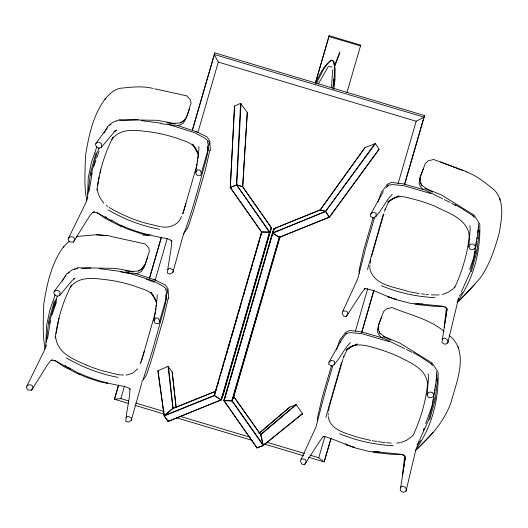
<?xml version="1.0" encoding="UTF-8"?>
<svg xmlns="http://www.w3.org/2000/svg" width="528" height="528" viewBox="0 0 528 528"><rect width="100%" height="100%" fill="white"/><g stroke="black" fill="none" stroke-linecap="round" stroke-linejoin="round"><path stroke-width="0.79" d="M157.212 294.677L157.087 298.802L153.965 320.839L155.047 323.248L158.987 323.525L166.036 298.67M198.911 146.612L198.785 150.737L195.657 172.781L196.739 175.184L200.686 175.468L207.735 150.605M45.791 346.784L46.537 325.895L49.698 310.675L55.189 294.769M87.483 198.726L88.235 177.83L91.397 162.617L96.888 146.705M129.334 388.186L129.941 388.885C129.743 399.808 126.509 410.408 125.803 421.252L128.33 422.143L131.248 420.321L141.847 382.754M171.032 240.128L171.64 240.827C171.435 251.744 168.201 262.35 167.495 273.187L170.029 274.085L172.946 272.257L182.741 236.795C192.377 211.787 198.858 185.684 206.059 159.905C207.392 153.919 209.352 147.484 207.398 141.431M334.283 364.868L334.429 361.271L331.894 360.367L330.997 360.657L328.977 362.195L328.64 364.353L332.105 366.287C339.689 359.918 343.312 349.602 350.414 342.533M375.976 216.803L376.121 213.206L373.593 212.309L372.689 212.593L370.676 214.13L370.339 216.289L373.798 218.222C381.388 211.853 385.011 201.544 392.106 194.476M234.59 105.838L230.281 187.612L261.499 231.97L269.834 232.168L271.484 227.891L242.722 186.714L236.801 184.892L230.281 187.605L234.505 106.141L240.616 103.323L247.295 112.471L242.642 186.866L271.484 227.891L222.941 395.564L221.173 399.868L214.19 395.413L261.505 231.983L269.854 232.155L271.168 227.746M236.405 184.939L240.616 103.323M236.801 184.892L241.006 103.448M59.842 295.185L60.027 292.043L58.654 290.882L56.635 290.169L54.199 291.423L53.849 292.941L54.899 295.132L57.512 296.36L59.842 295.185L72.145 280.533L74.989 278.15L73.643 278.85M101.534 147.127L101.719 143.979L100.353 142.824L98.327 142.105L95.898 143.359L95.548 144.883L96.598 147.074L99.205 148.295L101.534 147.127L113.843 132.469L116.681 130.093L114.002 131.485M374.649 451.651L400.719 454.245L404.501 455.842L403.286 454.872L404.646 456.482L402.494 475.299L405.438 456.766L400.211 490.446L401.584 491.608L403.603 492.327L406.039 491.073L415.523 451.057L419.133 440.431M416.348 303.593L442.418 306.187L446.2 307.784L444.985 306.808L446.345 308.425L444.187 327.235L447.137 308.708L441.91 342.388L443.276 343.543L445.302 344.263L447.731 343.015L458.647 297.904M245.177 145.702L242.722 186.714L236.603 184.886L230.366 187.46L261.723 232.102M245.282 144.052L247.295 112.471M332.693 69.782L331.511 87.556M436.491 378.022L436.742 374.543M478.441 226.479L477.569 232.789L477.82 231.68M436.531 371.626L436.861 377.197L433.838 394.891L433.343 396.462L431.29 397.736L428.439 397.333L427.106 395.069L428.492 377.15L428.135 373.817M478.559 229.132L475.042 248.404L472.989 249.678L470.138 249.275L468.798 247.005L470.184 229.086L469.834 225.753M417.292 447.289C432.326 425.291 439.032 398.534 438.049 372.035L432.247 363.125L400.006 343.207L384.595 336.725L379.619 332.812L378.226 329.38L378.682 324.166L383.711 311.408L386.437 308.906L391.921 307.54C409.464 314.846 429.112 318.853 443.956 331.313M457.604 299.977L458.99 299.224C474.025 277.226 480.731 250.47 479.747 223.971L473.946 215.061L441.698 195.142L426.287 188.661L421.318 184.747L419.925 181.315L420.38 176.101L425.403 163.35L428.135 160.842L433.613 159.476L466.217 171.468M378.226 329.38L378.682 324.166M419.925 181.315L420.38 176.101M167.224 293.502L167.534 290.288L163.568 286.447L153.054 280.81L127.644 272.732M208.916 145.438L209.233 142.223L205.26 138.382L194.746 132.746L168.571 124.43M46.292 342.21L48.734 321.097L54.338 300.881M87.991 194.152L90.433 173.032L96.037 152.823M155.852 310.035L156.037 308.444M156.222 306.854L156.598 303.666M197.551 161.977L197.736 160.38M197.921 158.789L198.29 155.602M437.679 378.444L435.237 399.557L429.614 419.813M479.371 230.386L476.936 251.493L471.313 271.755M328.145 415.034L328.343 413.457M328.634 411.081L329.03 407.92M369.844 266.97L370.042 265.393M370.333 263.023L370.722 259.862M434.92 390.819L435.118 389.321M435.415 387.064L435.613 385.565M476.52 243.507L476.817 241.256M477.114 239.006L477.312 237.501M47.461 339.233L50.503 320.734M89.159 191.169L92.202 172.669M56.107 333.439L59.063 317.995M97.799 185.374L99.198 176.972M55.156 338.105C57.578 319.724 62.858 301.58 71.445 285.113L70.25 287.324C78.896 275.768 94.004 278.315 106.491 279.741C116.325 280.942 125.974 283.259 135.386 286.334C141.821 289.067 149.899 290.123 153.833 296.558M96.855 190.047C99.277 171.659 104.551 153.516 113.144 137.049L111.949 139.267C120.589 127.71 135.696 130.251 148.183 131.677C158.017 132.884 167.673 135.194 177.085 138.27C183.823 141.009 192.047 142.316 196.04 149.087L192.581 144.144L198.508 154.73M333.841 89.265L334.996 79.405L335.128 68.838L333.94 61.703L332.878 60.509L331.142 60.205C323.466 65.611 319.645 75.075 315.361 83.14M432.973 399.505L432.003 405.94L425.733 423.621M474.665 251.44L473.695 257.875L469.61 269.405M474.91 249.836L475.154 248.226M131.248 420.321L131.591 418.163L128.126 416.236L125.948 417.655M172.946 272.257L173.283 270.105L169.818 268.171L167.64 269.59M332.812 88.321L334.019 79.299L333.65 86.024C333.465 77.92 336.224 68.765 333.036 61.024L331.162 60.449C323.882 66.271 320.549 75.742 316.272 83.78M433.29 399.584L434.056 395.578M434.359 393.974L434.669 392.37M474.685 253.123L475.141 250.721M475.444 249.117L476.362 244.312M435.871 380.853L436.121 379.744M406.039 491.073L406.382 489.555L405.339 487.357L402.725 486.13L400.396 487.304M447.731 343.015L448.081 341.491L447.031 339.299L444.424 338.072L442.094 339.24M168.214 298.122L163.495 318.608L151.589 359.469L146.989 373.461L145.438 376.794L141.61 381.856M209.913 150.064L205.194 170.551L193.288 211.405L188.681 225.397L187.136 228.73L183.308 233.798M100.036 173.072L100.762 169.937M49.249 323.36L55.235 301.033L57.532 295.911M90.948 175.303L96.934 152.975L99.224 147.847M434.551 397.736L428.564 420.07L419.72 439.844M476.249 249.678L470.257 272.006L461.419 291.779M329.129 407.128L343.068 358.835M371.448 256.76L383.83 213.82M155.496 312.048L141.722 360.056M197.195 163.99L183.421 211.992M325.802 417.542L341.51 362.531M367.495 269.478L383.203 214.467M256.912 447.929L263.234 445.546L302.531 413.708L296.234 404.692L289.819 407.081L258.779 433.402M269.524 232.274L221.173 399.868L269.854 232.155L236.603 184.886L269.478 232.28M222.941 395.564L228.01 377.117M228.466 375.54L250.16 300.458M250.615 298.874L253.361 289.39M253.816 287.813L257.011 276.751M257.466 275.167L260.212 265.683M260.667 264.106L261.809 260.152M262.264 258.568L263.861 253.037M264.317 251.46L268.66 236.445M269.115 234.861L270.943 228.538M118.523 384.985L114.398 399.221L128.594 403.458M149.431 278.236L161.337 237.125M192.245 130.376L214.823 52.873L424.585 115.559L404.666 184.351M115.005 397.63L118.437 385.77M149.8 277.438L161.251 237.904M192.39 130.363L214.823 52.873M114.8 398.158L114.398 399.221L120.859 398.594L124.529 385.922M155.021 280.619L167.171 238.656M197.888 132.554L218.288 62.086L214.223 54.463L423.971 117.15L424.585 115.559M261.769 232.109L214.414 395.696L164.208 415.952L168.28 421.436L221.285 399.841L222.724 395.267M216.084 390.311L216.77 387.948M217.688 384.787L218.83 380.84M221.344 372.154L222.486 368.207M222.941 366.63L223.628 364.261M224.539 361.106L225.68 357.159M226.598 353.998L227.284 351.628M228.195 348.473L229.337 344.527M229.799 342.949L230.479 340.58M231.396 337.418L234.135 327.947M235.052 324.793L236.194 320.846M236.65 319.262L237.336 316.899M238.253 313.738L240.992 304.267M243.507 295.581L244.649 291.634M245.104 290.057L245.791 287.687M246.708 284.533L247.85 280.579M248.305 279.002L248.992 276.632M250.364 271.9L251.506 267.953M251.962 266.369L252.648 264.007M253.559 260.845L254.701 256.898M255.163 255.321L256.304 251.374M257.215 248.213L258.357 244.266M258.819 242.689L259.505 240.319M260.416 237.164L261.558 233.218M315.361 83.081L329.168 35.673L360.736 45.111L346.929 92.519M315.454 83.048L329.168 35.673M279.998 237.019L233.831 396.508L232.155 400.805L223.925 400.686L229.852 381.282M230.307 379.705L236.722 357.555M237.178 355.978L243.593 333.828M244.048 332.251L245.197 328.291M245.652 326.713L247.256 321.176M247.711 319.592L248.398 317.222M249.315 314.054L250.463 310.101M250.919 308.524L252.067 304.564M252.523 302.986L254.126 297.449M254.582 295.865L255.268 293.495M256.186 290.327L258.938 280.837M259.393 279.259L260.997 273.722M261.452 272.138L262.139 269.768M263.056 266.6L265.808 257.11M266.719 253.948L267.868 249.995M268.323 248.411L269.009 246.041M269.927 242.873L274.052 228.637L320.159 209.86L364.954 147.616L375.448 143.623L379.058 149.358L329.399 217.232L279.497 237.362L272.402 232.96L274.052 228.637L320.173 210.038L364.954 147.616M273.907 230.274L274.078 228.624L272.402 232.94L223.925 400.686L272.659 233.244L325.519 211.457L375.448 143.623M231.779 400.897L279.233 237.336M232.155 400.805L279.51 237.356L272.402 232.94L325.519 211.457L375.058 143.504M259.67 306.286L233.607 396.376L260.799 434.788L263.234 445.546L256.865 447.843L223.865 400.627L225.806 396.205M260.126 304.709L266.528 282.579M266.983 281.002L269.729 271.517M270.184 269.933L279.787 236.749M331.175 438.181L324.146 461.901L318.754 457.743L324.938 436.366M355.43 331.063L367.805 288.308M398.066 183.79L416.176 121.242L423.971 117.15L404.507 184.358M331.016 438.181L324.146 461.901L308.378 457.189M361.693 332.224L373.831 290.321M361.852 332.224L373.989 290.314M373.157 217.602L363.772 249.817L359.047 270.329L359.291 273.524M331.465 365.66L322.073 397.881L317.348 418.387L317.599 421.582M289.819 407.081L259.235 433.25M384.529 211.537L385.466 208.494M374.669 217.173L366.069 246.635L357.713 278.929L342.078 312.899L343.55 316.067L346.163 316.701L361.812 292.604L364.828 288.684L365.798 288.453L364.148 288.717C375.467 289.324 385.249 297 396.35 299.171M332.732 366.003L324.377 394.693L316.015 426.987L300.379 460.957L301.858 464.125L304.471 464.765L320.12 440.662L323.129 436.742L324.1 436.517L323.004 436.689M185.962 203.425L182.668 214.031L183.15 212.626M140.976 362.096L144.269 351.483M87.958 196.997L85.701 203.155L68.587 237.97L68.099 239.547L69.637 241.969L73.306 242.108L89.206 216.691L92.374 212.513L94.565 211.959L93.086 212.131L97.271 212.916L112.075 220.935M46.259 345.055L44.002 351.212L26.888 386.034L26.4 387.605L27.944 390.027L31.614 390.172L47.507 364.749L50.675 360.578L52.866 360.023L51.388 360.188L55.572 360.974L70.382 368.999M436.306 379.17L436.709 377.949M169.343 420.46L168.095 421.476L164.208 415.945L157.865 370.795L168.082 366.386L172.181 371.936L175.996 407.048M54.14 307.237L56.767 299.482M378.035 202L381.44 191.948M336.343 350.057L339.748 340.006M340.903 341.068L340.223 342.712M93.654 166.696L95.845 160.519M96.664 158.202L99.132 151.246M51.955 314.761L56.338 302.399M143.57 265.841L142.012 268.93L138.653 270.943L132.145 271.425L115.632 268.369L77.57 267.769L74.085 269.735M143.095 379.645L151.879 352.381L164.366 307.969C165.693 301.983 167.653 295.548 165.706 289.496M423.278 430.538L424.096 428.228M189.486 108.999L185.882 118.932L183.176 123.354L179.942 124.971L176.121 125.902M147.787 257.063L144.19 266.99L141.484 271.418L138.25 273.035L134.429 273.966M423.403 168.762L419.76 178.675L419.107 183.718L420.585 186.747L423.232 189.605M381.704 316.82L378.061 326.74L377.414 331.775L378.893 334.805L381.539 337.669M420.011 180.279L420.572 178.781M378.319 328.343L378.873 326.845M231.878 400.891L233.561 396.37L260.799 434.788L263.234 445.546L231.878 400.891L223.865 400.627M334.561 65.617L339.827 51.883M334.521 66.865L339.781 53.163M360.736 45.111L360.419 45.929L328.852 36.498M343.9 356.367L343.319 357.733L347.021 349.873L351.859 346.302L357.324 344.025L351.509 346.757L346.064 350.09C353.654 342.533 364.333 344.771 373.461 347.602C383.005 350.196 392.337 353.562 401.214 357.944C412.639 363.726 426.413 369.712 427.634 384.252L427.746 381.718C426.221 400.237 420.948 418.381 413.2 435.23M454.898 287.173C462.647 270.323 467.92 252.173 469.445 233.653L469.326 236.194C467.498 218.097 447.368 212.81 433.732 205.696C424.994 202.277 416.011 199.544 406.844 197.551C400.046 195.202 393.089 197.551 387.763 202.033L393.202 198.693L399.023 195.961L393.551 198.244L388.72 201.808L385.011 209.675M181.427 216.447C178.867 224.869 169.277 228.386 161.165 226.769M140.072 363.785L141.088 361.634M105.098 99.554C108.431 94.261 113.52 90.156 119.546 88.328C130.673 87.265 142.058 85.635 153.067 88.447M63.406 247.612L64.185 246.187L69.194 241.151M73.306 242.108L74.831 239.356L73.491 237.092L70.64 236.696L68.587 237.97M31.614 390.172L33.139 387.42L31.799 385.156L28.941 384.754L26.888 386.034M468.798 247.005L470.323 244.259L472.151 244.042L473.986 244.405L475.53 246.827M427.106 395.069L428.624 392.317L430.452 392.099L432.293 392.469L433.838 394.891M370.676 214.13L383.387 191.532M328.977 362.195L341.695 339.59L344.566 335.702L346.731 333.716M328.106 66.812L318.344 83.926M104.042 133.069L108.108 126.001L110.9 124.43M62.344 281.134L66.416 274.058L69.201 272.488M195.657 172.781L197.452 169.693L200.066 170.326L201.544 173.494M153.965 320.839L155.76 317.757L158.374 318.391L159.852 321.552M346.163 316.701L347.959 313.619L346.876 311.21L342.936 310.926M304.471 464.765L306.26 461.677L305.184 459.268L301.244 458.984M116.477 121.282L119.262 119.704L157.331 120.305L173.837 123.361L180.352 122.885C188.067 119.797 188.126 109.982 191.05 103.455L190.516 99.977L186.879 95.885L154.651 88.79M105.587 98.267C93.067 114.8 88.724 135.927 85.457 156.004C85.114 170.881 83.906 186.16 86.803 200.805M63.895 246.325C51.368 262.865 47.032 283.991 43.758 304.062C43.415 318.945 42.207 334.224 45.111 348.869M379.163 149.054L329.393 217.054L279.193 237.316M95.898 143.359L107.824 127.175M54.199 291.423L66.132 275.24M381.823 191.657L386.549 185.473L392.297 184.595L403.689 185.632L430.769 193.532M340.124 339.722L344.857 333.531L350.599 332.653L361.99 333.696L389.07 341.596M454.931 286.678L452.932 289.007L448.325 292.182L442.398 294.604M456.977 302.386C465.498 295.106 472.903 286.262 480.368 277.834C489.944 264.224 495.026 248.272 499.382 232.379C501.547 218.467 505.085 201.887 494.65 190.278C485.615 183.084 476.619 175.316 465.478 171.6M412.738 435.323L411.233 437.072L406.633 440.246L400.699 442.662M415.285 450.443C430.115 437.197 444.061 421.872 450.886 402.752C456.331 382.477 469.927 351.49 449.097 335.326M459.248 296.116L462.389 292.519M417.028 444.774L420.691 440.576M458.251 301.666L474.877 284.222M416.552 449.731L433.178 432.287M386.265 187.638L388.43 185.658M109.633 124.964L112.306 122.555L116.325 120.773M67.934 273.029L72.105 269.887M137.696 368.815L132.488 373.349L126.053 375.137M295.852 404.573L260.469 434.57L260.786 434.755L296.234 404.692M168.28 421.436L169.501 420.42M302.531 413.708L263.406 445.17L232.201 400.772M180.352 122.885L184.47 120.034M138.653 270.943L142.771 268.099L145.035 264.482L149.358 251.519L148.823 248.041L145.18 243.949L109.791 236.168M386.681 184.675L391.439 182.365L403.94 184.001L423.746 189.724M344.989 332.732L349.741 330.429L362.248 332.059L382.846 338.012M150.137 234.637L147.959 235.653L142.573 234.967M106.26 383.717L107.712 383.038M76.454 237.006L77.854 236.386L96.281 234.762L109.237 235.666M300.934 414.645L302.445 414.018M72.739 269.623L74.626 268.838M167.917 421.364L221.285 399.841M215.84 391.109L172.834 408.434L164.208 415.945L157.971 370.498M215.398 391.472L173.191 408.5L168.465 366.511M225.496 396.31L225.852 396.205M331.162 60.449L331.789 60.258M439.164 294.921L431.396 294.901M396.66 443.058L399.894 442.741M119.401 120.668L138.191 119.579M76.072 268.825L77.708 268.732M81.794 268.495L90.776 267.973M443.85 306.379L433.653 306.266L414.731 304.286M402.943 454.45L391.961 454.324L373.032 452.351M123.585 375.025L118.642 374.788L101.092 370.471M419.357 303.798L410.375 303.349L394.291 299.178L388.865 296.822M420.994 303.884L422.624 303.963M379.295 451.942L368.676 451.407L352.592 447.236L347.167 444.886M434.94 297.647C416.552 296.743 398.33 292.776 381.328 285.674M393.241 445.705C374.854 444.8 356.631 440.834 339.636 433.739M386.674 442.741L391.208 443.078M96.281 234.762L107.422 235.66M141.181 120.628L160.948 123.176M99.488 268.693L119.255 271.234L129.155 273.557M166.775 122.879L175.375 123.928M175.322 125.42L160.862 123.644M125.083 270.937L133.683 271.986M133.624 273.484L120.8 271.907M421.496 293.839L424.552 294.215M426.083 294.4L428.373 294.683M378.272 441.712L385.15 442.556M147.899 234.96L141.841 233.878L126.001 228.512L111.071 219.965M106.207 383.018L100.148 381.942L84.302 376.57L67.954 367.211M409.306 291.773L419.199 293.555M370.656 440.385L358.624 437.527M372.174 440.656L376.748 441.481M160.34 226.73L143.557 222.618M159.628 229.297C141.464 225.892 124.007 219.179 108.082 209.84M117.935 377.362C99.772 373.956 82.315 367.237 66.383 357.898M325.083 436.729C335.168 439.481 344.494 444.602 354.658 447.236M408.56 291.581C394.838 286.882 372.715 285.377 369.745 267.762M328.489 66.132L332.119 67.221M218.288 62.086L416.176 121.242M120.859 398.594L128.746 400.95M135.841 403.069L164.221 411.556M179.995 416.269L250.16 437.243M266.719 442.193L304.557 453.506M310.081 455.156L318.754 457.743M134.904 405.346L164.076 414.064M176.695 417.833L252.391 440.458M264.218 443.995L303.646 455.776M177.322 125.433L196.924 131.934M134.864 273.253L155.232 279.992M348.797 434.399L357.878 437.336M142.791 222.407C130.977 218.75 119.678 213.569 108.973 207.398M91.555 367.217L100.36 370.22M440.543 161.977L463.208 170.722M348.071 434.115C339.57 431.29 329.393 426.617 328.264 416.566M146.342 279.16L154.196 282.269M120.661 225.1C132.383 230.439 144.758 234.247 157.397 236.729C162.248 238.148 168.049 237.745 172.088 241.19M78.962 373.164C90.691 378.503 103.066 382.312 115.698 384.787C120.549 386.206 126.357 385.81 130.39 389.248M90.842 366.914C77.081 360.65 57.367 354.829 55.711 337.036M442.82 198.878L424.024 189.598M444.286 199.597L450.153 202.481M451.618 203.201L455.743 205.715M404.791 348.737L382.331 337.663M406.256 349.463L412.124 352.341M195.677 131.32L207.148 136.996L209.814 141.082L210.342 150.599M153.985 279.385L165.449 285.054L168.122 289.146L168.643 298.663M424.802 188.324L432.485 192.139M383.11 336.382L390.793 340.197M122.054 226.967L104.834 218.143L97.119 212.626M80.355 375.025L63.136 366.201L54.78 360.228M105.382 216.711L106.808 217.523M65.109 365.587L66.528 366.399M455.05 204.554L460.924 207.992M413.351 352.612L419.879 356.44M220.975 399.782L214.19 395.406L215.569 391.829L214.19 395.413L164.287 415.549L172.834 408.434L168.082 366.386M461.578 208.375L473.207 215.939M420.565 356.875L431.508 364.003M106.412 205.352L107.692 206.375M472.804 215.675L474.428 217.536M431.105 363.739L432.736 365.6M103.851 203.306L100.148 198.007L97.964 192.799L97.403 188.978M153.912 296.531L150.889 292.202L156.816 302.788L154.658 297.858M224.162 400.732L257.156 448.067M387.823 296.076L388.555 297.416M345.754 443.474L346.863 445.474M198.548 154.75L196.35 149.8L198.383 154.803M154.631 297.865L156.691 302.867M420.671 182.358L421.766 185.83M379.19 331.115L380.068 333.894M478.229 223.562L478.665 227.462M172.181 371.936L176.174 407.464M499.917 198.554L500.003 200.178M458.225 346.612L458.311 348.236M325.519 211.457L320.159 209.86L325.525 211.464L329.399 217.232L325.525 211.464M207.808 148.421L207.715 146.434L207.821 150.85L207.808 148.421M166.109 296.479L166.023 294.492L166.122 298.907L166.109 296.479"/></g></svg>
